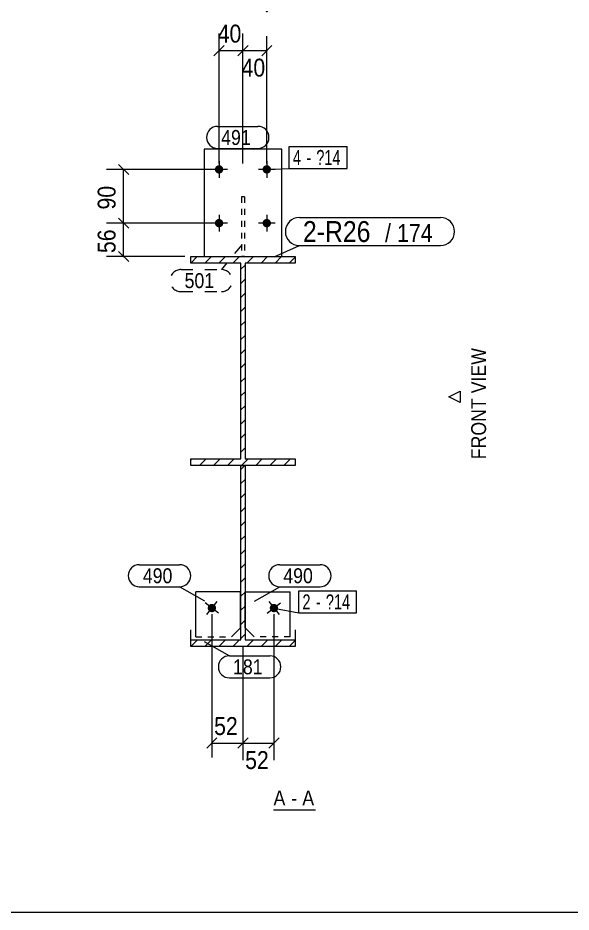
# Model space of a CAD drawing. Header units: millimetres. Extents: x 2 to 825, y 1 to 579.
# Drawn here: x 115.3 to 208, y 5 to 154.8 of the extents above; entities that cross this region are included whole.
import ezdxf

# ---------------------------------------------------------------- set-up
doc = ezdxf.new("R2010")
doc.units = ezdxf.units.MM
for name, pattern in [('XKITLINE00', [0]), ('XKITLINE01', [4, 1, -1, 1, -1]), ('XKITLINE02', [4, 2, -2])]:
    doc.linetypes.add(name, pattern=pattern)
for name, color, linetype, lineweight in [('Bolt', 3, 'Continuous', 0), ('BoltMark', 7, 'Continuous', 0), ('Dimensions', 7, 'Continuous', 0), ('DrawingSheet', 5, 'Continuous', 0), ('OtherObjectType', 7, 'Continuous', 0), ('Part', 2, 'Continuous', 0), ('PartMark', 7, 'Continuous', 0)]:
    doc.layers.add(name, color=color, linetype=linetype, lineweight=lineweight)
doc.styles.add('ARIAL', font='ARIAL.TTF')
doc.styles.add('ARIAL_NARROW', font='ARIALN.TTF')

# ---------------------------------------------------------------- blocks, each defined once
blk = doc.blocks.new('*A4')
at = {"layer": 'Part', "color": 7, "linetype": 'XKITLINE00', "lineweight": 0}
for p, q in [((144.28, 113.72), (145.38, 114.82)), ((146.64, 113.72), (147.74, 114.82)), ((148.99, 113.72), (150.09, 114.82)), ((151.35, 113.72), (152.45, 114.82)), ((153.71, 113.72), (154.81, 114.82)), ((156.07, 113.72), (157.17, 114.82)), ((158.42, 113.72), (159.52, 114.82)), ((160.78, 113.72), (161.78, 114.72)), ((144.28, 113.72), (144.28, 113.72)), ((152.68, 112.69), (153.38, 113.39)), ((152.68, 110.33), (153.38, 111.03)), ((152.68, 107.98), (153.38, 108.68)), ((152.68, 105.62), (153.38, 106.32)), ((152.68, 103.26), (153.38, 103.96)), ((152.68, 100.91), (153.38, 101.61)), ((152.68, 98.55), (153.38, 99.25)), ((152.68, 96.19), (153.38, 96.89)), ((152.68, 93.83), (153.38, 94.53)), ((152.68, 91.48), (153.38, 92.18)), ((152.68, 89.12), (153.38, 89.82)), ((152.68, 86.76), (153.38, 87.46)), ((152.68, 84.4), (153.38, 85.1)), ((152.68, 82.05), (153.38, 82.75)), ((144.28, 80.72), (144.48, 80.92)), ((145.74, 79.82), (146.84, 80.92)), ((148.1, 79.82), (149.2, 80.92)), ((150.45, 79.82), (151.55, 80.92)), ((152.81, 79.82), (153.91, 80.92)), ((155.17, 79.82), (156.27, 80.92)), ((157.53, 79.82), (158.63, 80.92)), ((159.88, 79.82), (160.98, 80.92))]:
    blk.add_line(p, q, dxfattribs=at)
blk = doc.blocks.new('*A5')
at = {"layer": 'Part', "color": 7, "linetype": 'XKITLINE00', "lineweight": 0}
for p, q in [((152.68, 79.13), (153.36, 79.82)), ((152.68, 76.78), (153.38, 77.48)), ((152.68, 74.42), (153.38, 75.12)), ((152.68, 72.06), (153.38, 72.76)), ((152.68, 69.71), (153.38, 70.41)), ((152.68, 67.35), (153.38, 68.05)), ((152.68, 64.99), (153.38, 65.69)), ((152.68, 62.63), (153.38, 63.33)), ((152.68, 60.28), (153.38, 60.98)), ((152.68, 57.92), (153.38, 58.62)), ((152.68, 55.56), (153.38, 56.26)), ((152.68, 53.2), (153.38, 53.9)), ((152.68, 50.85), (153.38, 51.55)), ((144.28, 49.52), (145.39, 50.63)), ((146.64, 49.52), (147.75, 50.63)), ((148.99, 49.52), (150.11, 50.63)), ((151.35, 49.52), (152.47, 50.63)), ((153.71, 49.52), (154.82, 50.63)), ((156.07, 49.52), (157.18, 50.63)), ((158.42, 49.52), (159.54, 50.63)), ((160.78, 49.52), (161.78, 50.52))]:
    blk.add_line(p, q, dxfattribs=at)
blk = doc.blocks.new('*A81')
at = {"layer": 'Bolt'}
blk.add_hatch(color=3, dxfattribs=at).paths.add_polyline_path([(157.83, 56.51), (157.86, 56.53), (157.88, 56.55), (157.92, 56.57), (157.95, 56.58), (157.98, 56.59), (158.01, 56.6), (158.04, 56.61), (158.08, 56.62), (158.11, 56.63), (158.14, 56.63), (158.18, 56.64), (158.21, 56.64), (158.25, 56.64), (158.28, 56.64), (158.32, 56.63), (158.35, 56.63), (158.38, 56.62), (158.42, 56.61), (158.45, 56.6), (158.48, 56.59), (158.51, 56.58), (158.54, 56.56), (158.57, 56.55), (158.6, 56.53), (158.63, 56.51), (158.66, 56.49), (158.69, 56.47), (158.71, 56.45), (158.74, 56.42), (158.76, 56.4), (158.78, 56.37), (158.8, 56.34), (158.82, 56.31), (158.84, 56.28), (158.85, 56.25), (158.87, 56.22), (158.88, 56.19), (158.89, 56.16), (158.9, 56.12), (158.91, 56.09), (158.92, 56.06), (158.92, 56.02), (158.93, 55.99), (158.93, 55.96), (158.93, 55.92), (158.93, 55.89), (158.92, 55.85), (158.92, 55.82), (158.91, 55.78), (158.9, 55.75), (158.89, 55.72), (158.88, 55.69), (158.87, 55.65), (158.85, 55.62), (158.84, 55.59), (158.82, 55.56), (158.8, 55.54), (158.78, 55.51), (158.76, 55.48), (158.73, 55.46), (158.71, 55.43), (158.68, 55.41), (158.66, 55.39), (158.63, 55.37), (158.6, 55.35), (158.57, 55.33), (158.54, 55.31), (158.51, 55.3), (158.48, 55.29), (158.45, 55.27), (158.41, 55.26), (158.38, 55.26), (158.35, 55.25), (158.31, 55.24), (158.28, 55.24), (158.24, 55.24), (158.21, 55.24), (158.18, 55.24), (158.14, 55.24), (158.11, 55.25), (158.07, 55.26), (158.04, 55.27), (158.01, 55.28), (157.98, 55.29), (157.94, 55.3), (157.91, 55.31), (157.88, 55.33), (157.85, 55.35), (157.82, 55.37), (157.8, 55.39), (157.77, 55.41), (157.75, 55.43), (157.72, 55.46), (157.7, 55.48), (157.68, 55.51), (157.66, 55.54), (157.64, 55.57), (157.62, 55.6), (157.6, 55.63), (157.59, 55.66), (157.58, 55.69), (157.56, 55.72), (157.55, 55.75), (157.55, 55.79), (157.54, 55.82), (157.53, 55.85), (157.53, 55.89), (157.53, 55.92), (157.53, 55.96), (157.53, 55.99), (157.53, 56.03), (157.54, 56.06), (157.55, 56.09), (157.55, 56.13), (157.56, 56.16), (157.58, 56.19), (157.59, 56.22), (157.6, 56.26), (157.62, 56.29), (157.64, 56.31), (157.66, 56.34), (157.68, 56.37), (157.7, 56.4), (157.72, 56.42), (157.75, 56.45), (157.77, 56.47), (157.8, 56.49)], flags=17)
at = {"layer": 'Bolt', "color": 3, "linetype": 'XKITLINE00', "lineweight": 0}
for p, q in [((157.37, 57.04), (159.09, 54.83)), ((157.12, 55.08), (159.33, 56.8))]:
    blk.add_line(p, q, dxfattribs=at)
blk = doc.blocks.new('*A82')
at = {"layer": 'Bolt'}
blk.add_hatch(color=3, dxfattribs=at).paths.add_polyline_path([(147.37, 55.41), (147.35, 55.43), (147.32, 55.46), (147.3, 55.48), (147.28, 55.51), (147.26, 55.54), (147.24, 55.56), (147.22, 55.59), (147.2, 55.62), (147.19, 55.65), (147.18, 55.69), (147.16, 55.72), (147.15, 55.75), (147.15, 55.78), (147.14, 55.82), (147.13, 55.85), (147.13, 55.89), (147.13, 55.92), (147.13, 55.96), (147.13, 55.99), (147.13, 56.02), (147.14, 56.06), (147.15, 56.09), (147.15, 56.12), (147.16, 56.16), (147.18, 56.19), (147.19, 56.22), (147.2, 56.25), (147.22, 56.28), (147.24, 56.31), (147.26, 56.34), (147.28, 56.37), (147.3, 56.4), (147.32, 56.42), (147.35, 56.45), (147.37, 56.47), (147.4, 56.49), (147.42, 56.51), (147.45, 56.53), (147.48, 56.55), (147.51, 56.56), (147.54, 56.58), (147.58, 56.59), (147.61, 56.6), (147.64, 56.61), (147.67, 56.62), (147.71, 56.63), (147.74, 56.63), (147.78, 56.64), (147.81, 56.64), (147.84, 56.64), (147.88, 56.64), (147.91, 56.63), (147.95, 56.63), (147.98, 56.62), (148.01, 56.61), (148.05, 56.6), (148.08, 56.59), (148.11, 56.58), (148.14, 56.57), (148.17, 56.55), (148.2, 56.53), (148.23, 56.51), (148.26, 56.49), (148.28, 56.47), (148.31, 56.45), (148.33, 56.42), (148.36, 56.4), (148.38, 56.37), (148.4, 56.34), (148.42, 56.31), (148.44, 56.29), (148.45, 56.26), (148.47, 56.22), (148.48, 56.19), (148.49, 56.16), (148.5, 56.13), (148.51, 56.09), (148.52, 56.06), (148.52, 56.03), (148.53, 55.99), (148.53, 55.96), (148.53, 55.92), (148.53, 55.89), (148.52, 55.85), (148.52, 55.82), (148.51, 55.79), (148.5, 55.75), (148.49, 55.72), (148.48, 55.69), (148.47, 55.66), (148.45, 55.63), (148.44, 55.6), (148.42, 55.57), (148.4, 55.54), (148.38, 55.51), (148.36, 55.48), (148.34, 55.46), (148.31, 55.43), (148.29, 55.41), (148.26, 55.39), (148.23, 55.37), (148.2, 55.35), (148.17, 55.33), (148.14, 55.31), (148.11, 55.3), (148.08, 55.29), (148.05, 55.28), (148.02, 55.27), (147.98, 55.26), (147.95, 55.25), (147.92, 55.24), (147.88, 55.24), (147.85, 55.24), (147.81, 55.24), (147.78, 55.24), (147.74, 55.24), (147.71, 55.25), (147.68, 55.26), (147.64, 55.26), (147.61, 55.27), (147.58, 55.29), (147.55, 55.3), (147.52, 55.31), (147.48, 55.33), (147.46, 55.35), (147.43, 55.37), (147.4, 55.39)], flags=17)
at = {"layer": 'Bolt', "color": 3, "linetype": 'XKITLINE00', "lineweight": 0}
for p, q in [((146.97, 54.83), (148.69, 57.04)), ((148.93, 55.08), (146.72, 56.8))]:
    blk.add_line(p, q, dxfattribs=at)
blk = doc.blocks.new('*A83')
at = {"layer": 'Bolt'}
for points in [[(149.73, 129.39), (149.73, 129.35), (149.72, 129.32), (149.72, 129.28), (149.71, 129.25), (149.7, 129.22), (149.69, 129.19), (149.68, 129.15), (149.66, 129.12), (149.65, 129.09), (149.63, 129.06), (149.61, 129.03), (149.59, 129), (149.57, 128.98), (149.55, 128.95), (149.52, 128.93), (149.5, 128.9), (149.47, 128.88), (149.45, 128.86), (149.42, 128.84), (149.39, 128.82), (149.36, 128.8), (149.33, 128.79), (149.3, 128.77), (149.26, 128.76), (149.23, 128.75), (149.2, 128.74), (149.17, 128.73), (149.13, 128.73), (149.1, 128.72), (149.06, 128.72), (149.03, 128.72), (148.99, 128.72), (148.96, 128.72), (148.93, 128.73), (148.89, 128.73), (148.86, 128.74), (148.83, 128.75), (148.79, 128.76), (148.76, 128.77), (148.73, 128.79), (148.7, 128.8), (148.67, 128.82), (148.64, 128.84), (148.61, 128.86), (148.58, 128.88), (148.56, 128.9), (148.53, 128.93), (148.51, 128.95), (148.49, 128.98), (148.47, 129), (148.45, 129.03), (148.43, 129.06), (148.41, 129.09), (148.4, 129.12), (148.38, 129.15), (148.37, 129.19), (148.36, 129.22), (148.35, 129.25), (148.34, 129.28), (148.34, 129.32), (148.33, 129.35), (148.33, 129.39), (148.33, 129.42), (148.33, 129.46), (148.33, 129.49), (148.34, 129.52), (148.34, 129.56), (148.35, 129.59), (148.36, 129.62), (148.37, 129.66), (148.38, 129.69), (148.4, 129.72), (148.41, 129.75), (148.43, 129.78), (148.45, 129.81), (148.47, 129.84), (148.49, 129.87), (148.51, 129.89), (148.53, 129.92), (148.56, 129.94), (148.58, 129.96), (148.61, 129.98), (148.64, 130), (148.67, 130.02), (148.7, 130.04), (148.73, 130.05), (148.76, 130.07), (148.79, 130.08), (148.83, 130.09), (148.86, 130.1), (148.89, 130.11), (148.93, 130.11), (148.96, 130.12), (148.99, 130.12), (149.03, 130.12), (149.06, 130.12), (149.1, 130.12), (149.13, 130.11), (149.17, 130.11), (149.2, 130.1), (149.23, 130.09), (149.26, 130.08), (149.3, 130.07), (149.33, 130.05), (149.36, 130.04), (149.39, 130.02), (149.42, 130), (149.45, 129.98), (149.47, 129.96), (149.5, 129.94), (149.52, 129.92), (149.55, 129.89), (149.57, 129.87), (149.59, 129.84), (149.61, 129.81), (149.63, 129.78), (149.65, 129.75), (149.66, 129.72), (149.68, 129.69), (149.69, 129.66), (149.7, 129.62), (149.71, 129.59), (149.72, 129.56), (149.72, 129.52), (149.73, 129.49), (149.73, 129.46), (149.73, 129.42)], [(157.73, 129.39), (157.73, 129.35), (157.72, 129.32), (157.72, 129.28), (157.71, 129.25), (157.7, 129.22), (157.69, 129.19), (157.68, 129.15), (157.66, 129.12), (157.65, 129.09), (157.63, 129.06), (157.61, 129.03), (157.59, 129), (157.57, 128.98), (157.55, 128.95), (157.52, 128.93), (157.5, 128.9), (157.47, 128.88), (157.45, 128.86), (157.42, 128.84), (157.39, 128.82), (157.36, 128.8), (157.33, 128.79), (157.3, 128.77), (157.26, 128.76), (157.23, 128.75), (157.2, 128.74), (157.17, 128.73), (157.13, 128.73), (157.1, 128.72), (157.06, 128.72), (157.03, 128.72), (156.99, 128.72), (156.96, 128.72), (156.93, 128.73), (156.89, 128.73), (156.86, 128.74), (156.83, 128.75), (156.79, 128.76), (156.76, 128.77), (156.73, 128.79), (156.7, 128.8), (156.67, 128.82), (156.64, 128.84), (156.61, 128.86), (156.58, 128.88), (156.56, 128.9), (156.53, 128.93), (156.51, 128.95), (156.49, 128.98), (156.47, 129), (156.45, 129.03), (156.43, 129.06), (156.41, 129.09), (156.4, 129.12), (156.38, 129.15), (156.37, 129.19), (156.36, 129.22), (156.35, 129.25), (156.34, 129.28), (156.34, 129.32), (156.33, 129.35), (156.33, 129.39), (156.33, 129.42), (156.33, 129.46), (156.33, 129.49), (156.34, 129.52), (156.34, 129.56), (156.35, 129.59), (156.36, 129.62), (156.37, 129.66), (156.38, 129.69), (156.4, 129.72), (156.41, 129.75), (156.43, 129.78), (156.45, 129.81), (156.47, 129.84), (156.49, 129.87), (156.51, 129.89), (156.53, 129.92), (156.56, 129.94), (156.58, 129.96), (156.61, 129.98), (156.64, 130), (156.67, 130.02), (156.7, 130.04), (156.73, 130.05), (156.76, 130.07), (156.79, 130.08), (156.83, 130.09), (156.86, 130.1), (156.89, 130.11), (156.93, 130.11), (156.96, 130.12), (156.99, 130.12), (157.03, 130.12), (157.06, 130.12), (157.1, 130.12), (157.13, 130.11), (157.17, 130.11), (157.2, 130.1), (157.23, 130.09), (157.26, 130.08), (157.3, 130.07), (157.33, 130.05), (157.36, 130.04), (157.39, 130.02), (157.42, 130), (157.45, 129.98), (157.47, 129.96), (157.5, 129.94), (157.52, 129.92), (157.55, 129.89), (157.57, 129.87), (157.59, 129.84), (157.61, 129.81), (157.63, 129.78), (157.65, 129.75), (157.66, 129.72), (157.68, 129.69), (157.69, 129.66), (157.7, 129.62), (157.71, 129.59), (157.72, 129.56), (157.72, 129.52), (157.73, 129.49), (157.73, 129.46), (157.73, 129.42)], [(149.73, 120.39), (149.73, 120.35), (149.72, 120.32), (149.72, 120.28), (149.71, 120.25), (149.7, 120.22), (149.69, 120.19), (149.68, 120.15), (149.66, 120.12), (149.65, 120.09), (149.63, 120.06), (149.61, 120.03), (149.59, 120), (149.57, 119.98), (149.55, 119.95), (149.52, 119.93), (149.5, 119.9), (149.47, 119.88), (149.45, 119.86), (149.42, 119.84), (149.39, 119.82), (149.36, 119.8), (149.33, 119.79), (149.3, 119.77), (149.26, 119.76), (149.23, 119.75), (149.2, 119.74), (149.17, 119.73), (149.13, 119.73), (149.1, 119.72), (149.06, 119.72), (149.03, 119.72), (148.99, 119.72), (148.96, 119.72), (148.93, 119.73), (148.89, 119.73), (148.86, 119.74), (148.83, 119.75), (148.79, 119.76), (148.76, 119.77), (148.73, 119.79), (148.7, 119.8), (148.67, 119.82), (148.64, 119.84), (148.61, 119.86), (148.58, 119.88), (148.56, 119.9), (148.53, 119.93), (148.51, 119.95), (148.49, 119.98), (148.47, 120), (148.45, 120.03), (148.43, 120.06), (148.41, 120.09), (148.4, 120.12), (148.38, 120.15), (148.37, 120.19), (148.36, 120.22), (148.35, 120.25), (148.34, 120.28), (148.34, 120.32), (148.33, 120.35), (148.33, 120.39), (148.33, 120.42), (148.33, 120.46), (148.33, 120.49), (148.34, 120.52), (148.34, 120.56), (148.35, 120.59), (148.36, 120.62), (148.37, 120.66), (148.38, 120.69), (148.4, 120.72), (148.41, 120.75), (148.43, 120.78), (148.45, 120.81), (148.47, 120.84), (148.49, 120.87), (148.51, 120.89), (148.53, 120.92), (148.56, 120.94), (148.58, 120.96), (148.61, 120.98), (148.64, 121), (148.67, 121.02), (148.7, 121.04), (148.73, 121.05), (148.76, 121.07), (148.79, 121.08), (148.83, 121.09), (148.86, 121.1), (148.89, 121.11), (148.93, 121.11), (148.96, 121.12), (148.99, 121.12), (149.03, 121.12), (149.06, 121.12), (149.1, 121.12), (149.13, 121.11), (149.17, 121.11), (149.2, 121.1), (149.23, 121.09), (149.26, 121.08), (149.3, 121.07), (149.33, 121.05), (149.36, 121.04), (149.39, 121.02), (149.42, 121), (149.45, 120.98), (149.47, 120.96), (149.5, 120.94), (149.52, 120.92), (149.55, 120.89), (149.57, 120.87), (149.59, 120.84), (149.61, 120.81), (149.63, 120.78), (149.65, 120.75), (149.66, 120.72), (149.68, 120.69), (149.69, 120.66), (149.7, 120.62), (149.71, 120.59), (149.72, 120.56), (149.72, 120.52), (149.73, 120.49), (149.73, 120.46), (149.73, 120.42)], [(157.73, 120.39), (157.73, 120.35), (157.72, 120.32), (157.72, 120.28), (157.71, 120.25), (157.7, 120.22), (157.69, 120.19), (157.68, 120.15), (157.66, 120.12), (157.65, 120.09), (157.63, 120.06), (157.61, 120.03), (157.59, 120), (157.57, 119.98), (157.55, 119.95), (157.52, 119.93), (157.5, 119.9), (157.47, 119.88), (157.45, 119.86), (157.42, 119.84), (157.39, 119.82), (157.36, 119.8), (157.33, 119.79), (157.3, 119.77), (157.26, 119.76), (157.23, 119.75), (157.2, 119.74), (157.17, 119.73), (157.13, 119.73), (157.1, 119.72), (157.06, 119.72), (157.03, 119.72), (156.99, 119.72), (156.96, 119.72), (156.93, 119.73), (156.89, 119.73), (156.86, 119.74), (156.83, 119.75), (156.79, 119.76), (156.76, 119.77), (156.73, 119.79), (156.7, 119.8), (156.67, 119.82), (156.64, 119.84), (156.61, 119.86), (156.58, 119.88), (156.56, 119.9), (156.53, 119.93), (156.51, 119.95), (156.49, 119.98), (156.47, 120), (156.45, 120.03), (156.43, 120.06), (156.41, 120.09), (156.4, 120.12), (156.38, 120.15), (156.37, 120.19), (156.36, 120.22), (156.35, 120.25), (156.34, 120.28), (156.34, 120.32), (156.33, 120.35), (156.33, 120.39), (156.33, 120.42), (156.33, 120.46), (156.33, 120.49), (156.34, 120.52), (156.34, 120.56), (156.35, 120.59), (156.36, 120.62), (156.37, 120.66), (156.38, 120.69), (156.4, 120.72), (156.41, 120.75), (156.43, 120.78), (156.45, 120.81), (156.47, 120.84), (156.49, 120.87), (156.51, 120.89), (156.53, 120.92), (156.56, 120.94), (156.58, 120.96), (156.61, 120.98), (156.64, 121), (156.67, 121.02), (156.7, 121.04), (156.73, 121.05), (156.76, 121.07), (156.79, 121.08), (156.83, 121.09), (156.86, 121.1), (156.89, 121.11), (156.93, 121.11), (156.96, 121.12), (156.99, 121.12), (157.03, 121.12), (157.06, 121.12), (157.1, 121.12), (157.13, 121.11), (157.17, 121.11), (157.2, 121.1), (157.23, 121.09), (157.26, 121.08), (157.3, 121.07), (157.33, 121.05), (157.36, 121.04), (157.39, 121.02), (157.42, 121), (157.45, 120.98), (157.47, 120.96), (157.5, 120.94), (157.52, 120.92), (157.55, 120.89), (157.57, 120.87), (157.59, 120.84), (157.61, 120.81), (157.63, 120.78), (157.65, 120.75), (157.66, 120.72), (157.68, 120.69), (157.69, 120.66), (157.7, 120.62), (157.71, 120.59), (157.72, 120.56), (157.72, 120.52), (157.73, 120.49), (157.73, 120.46), (157.73, 120.42)]]:
    blk.add_hatch(color=3, dxfattribs=at).paths.add_polyline_path(points, flags=17)
at = {"layer": 'Bolt', "color": 3, "linetype": 'XKITLINE00', "lineweight": 0}
for p, q in [((149.03, 130.82), (149.03, 128.02)), ((157.03, 130.82), (157.03, 128.02)), ((150.43, 129.42), (147.63, 129.42)), ((158.43, 129.42), (155.63, 129.42)), ((149.03, 121.82), (149.03, 119.02)), ((157.03, 121.82), (157.03, 119.02)), ((150.43, 120.42), (147.63, 120.42)), ((158.43, 120.42), (155.63, 120.42))]:
    blk.add_line(p, q, dxfattribs=at)
blk = doc.blocks.new('*A84')
at = {"layer": 'Part', "color": 2, "linetype": 'XKITLINE00', "lineweight": 0}
for p, q in [((144.28, 113.72), (144.28, 114.82)), ((144.28, 114.82), (161.78, 114.82)), ((161.78, 114.82), (161.78, 113.72)), ((152.68, 113.72), (144.28, 113.72)), ((152.68, 80.92), (152.68, 113.72)), ((161.78, 113.72), (153.38, 113.72)), ((153.38, 113.72), (153.38, 80.92)), ((144.28, 79.82), (144.28, 80.92)), ((144.28, 80.92), (152.68, 80.92)), ((153.38, 80.92), (161.78, 80.92)), ((161.78, 80.92), (161.78, 79.82)), ((161.78, 79.82), (144.28, 79.82))]:
    blk.add_line(p, q, dxfattribs=at)
blk = doc.blocks.new('*A85')
at = {"layer": 'Part', "color": 2, "linetype": 'XKITLINE00', "lineweight": 0}
for p, q in [((153.43, 52.64), (153.43, 58.64)), ((153.43, 58.64), (160.93, 58.64)), ((160.93, 51.47), (160.93, 58.64)), ((154.59, 51.47), (153.43, 52.64))]:
    blk.add_line(p, q, dxfattribs=at)
at = {"layer": 'Part', "color": 7, "linetype": 'XKITLINE01', "lineweight": 0}
for p, q in [((154.93, 51.14), (154.59, 51.47)), ((160.93, 51.14), (154.93, 51.14)), ((160.93, 51.14), (160.93, 51.47))]:
    blk.add_line(p, q, dxfattribs=at)
blk = doc.blocks.new('*A86')
at = {"layer": 'Part', "color": 2, "linetype": 'XKITLINE00', "lineweight": 0}
for p, q in [((152.63, 58.64), (145.13, 58.64)), ((145.13, 51.47), (145.13, 58.64)), ((152.63, 52.64), (152.63, 58.64)), ((151.46, 51.47), (152.63, 52.64))]:
    blk.add_line(p, q, dxfattribs=at)
at = {"layer": 'Part', "color": 7, "linetype": 'XKITLINE01', "lineweight": 0}
for p, q in [((145.13, 51.14), (145.13, 51.47)), ((145.13, 51.14), (151.13, 51.14)), ((151.13, 51.14), (151.46, 51.47))]:
    blk.add_line(p, q, dxfattribs=at)
blk = doc.blocks.new('*A87')
at = {"layer": 'Part', "color": 7, "linetype": 'XKITLINE01', "lineweight": 0}
for p, q in [((153.28, 124.82), (152.78, 124.82)), ((152.78, 124.82), (152.78, 114.82)), ((153.28, 124.82), (153.28, 114.82)), ((153.28, 114.82), (152.78, 114.82))]:
    blk.add_line(p, q, dxfattribs=at)
blk = doc.blocks.new('*A88')
at = {"layer": 'Part', "color": 2, "linetype": 'XKITLINE00', "lineweight": 0}
for p, q in [((159.53, 132.82), (146.53, 132.82)), ((146.53, 132.82), (146.53, 114.82)), ((159.53, 114.82), (159.53, 132.82))]:
    blk.add_line(p, q, dxfattribs=at)
at = {"layer": 'Part', "color": 7, "linetype": 'XKITLINE01', "lineweight": 0}
blk.add_line((146.53, 114.82), (159.53, 114.82), dxfattribs=at)
blk = doc.blocks.new('*A89')
at = {"layer": 'Part', "color": 2, "linetype": 'XKITLINE00', "lineweight": 0}
for p, q in [((152.68, 50.63), (152.68, 79.82)), ((152.68, 79.82), (153.38, 79.82)), ((153.38, 79.82), (153.38, 79.82)), ((153.38, 79.82), (153.38, 50.63)), ((144.28, 49.52), (144.28, 52.31)), ((161.78, 52.31), (161.78, 49.52)), ((144.28, 50.63), (152.68, 50.63)), ((161.78, 49.52), (144.28, 49.52)), ((153.38, 50.63), (161.78, 50.63))]:
    blk.add_line(p, q, dxfattribs=at)
blk = doc.blocks.new('*A90')
at = {"layer": 'DrawingSheet', "color": 5, "linetype": 'XKITLINE00', "lineweight": 0}
blk.add_line((5, 5), (825, 5), dxfattribs=at)
blk = doc.blocks.new('*A198')
at = {"layer": 'Dimensions', "color": 7, "linetype": 'XKITLINE00', "lineweight": 0}
for p, q in [((148.03, 120.42), (130.18, 120.42)), ((132.18, 121.27), (133.88, 119.57)), ((133.03, 114.82), (133.03, 120.42)), ((132.18, 115.67), (133.88, 113.97)), ((143.28, 114.82), (130.18, 114.82))]:
    blk.add_line(p, q, dxfattribs=at)
at = {"layer": 'Dimensions', "color": 3}
for p in [(133.03, 120.42), (133.03, 114.82)]:
    blk.add_point(p, dxfattribs=at)
at = {"layer": 'Dimensions', "color": 3, "style": 'ARIAL', "width": 0.85}
blk.add_text('56', height=3, rotation=90.0002, dxfattribs=at).set_placement((131.68, 115.4))
blk = doc.blocks.new('*A199')
at = {"layer": 'Dimensions', "color": 7, "linetype": 'XKITLINE00', "lineweight": 0}
for p, q in [((148.03, 129.42), (130.18, 129.42)), ((132.18, 130.27), (133.88, 128.57)), ((133.03, 120.42), (133.03, 129.42)), ((148.03, 120.42), (130.18, 120.42)), ((132.18, 121.27), (133.88, 119.57))]:
    blk.add_line(p, q, dxfattribs=at)
at = {"layer": 'Dimensions', "color": 3}
for p in [(133.03, 129.42), (133.03, 120.42)]:
    blk.add_point(p, dxfattribs=at)
at = {"layer": 'Dimensions', "color": 3, "style": 'ARIAL', "width": 0.85}
blk.add_text('90', height=3, rotation=90.0002, dxfattribs=at).set_placement((131.68, 122.7))
blk = doc.blocks.new('*A200')
at = {"layer": 'Dimensions', "color": 7, "linetype": 'XKITLINE00', "lineweight": 0}
for p, q in [((147.83, 54.94), (147.83, 30.92)), ((153.03, 49.36), (153.03, 30.92)), ((148.68, 34.17), (146.98, 32.47)), ((147.83, 33.32), (153.03, 33.32)), ((153.88, 34.17), (152.18, 32.47))]:
    blk.add_line(p, q, dxfattribs=at)
at = {"layer": 'Dimensions', "color": 3}
for p in [(147.83, 33.32), (153.03, 33.32)]:
    blk.add_point(p, dxfattribs=at)
at = {"layer": 'Dimensions', "color": 3, "style": 'ARIAL', "width": 0.85}
blk.add_text('52', height=3, dxfattribs=at).set_placement((148.2, 34.67))
blk = doc.blocks.new('*A201')
at = {"layer": 'Dimensions', "color": 7, "linetype": 'XKITLINE00', "lineweight": 0}
for p, q in [((158.23, 54.94), (158.23, 30.47)), ((153.03, 49.36), (153.03, 30.47)), ((153.88, 34.17), (152.18, 32.47)), ((153.03, 33.32), (158.23, 33.32)), ((159.08, 34.17), (157.38, 32.47))]:
    blk.add_line(p, q, dxfattribs=at)
at = {"layer": 'Dimensions', "color": 3}
for p in [(153.03, 33.32), (158.23, 33.32)]:
    blk.add_point(p, dxfattribs=at)
at = {"layer": 'Dimensions', "color": 3, "style": 'ARIAL', "width": 0.85}
blk.add_text('52', height=3, dxfattribs=at).set_placement((153.4, 28.97))
blk = doc.blocks.new('*A202')
at = {"layer": 'Dimensions', "color": 7, "linetype": 'XKITLINE00', "lineweight": 0}
for p, q in [((149.03, 130.42), (149.03, 152.17)), ((153.03, 130.42), (153.03, 152.17)), ((149.88, 150.17), (148.18, 148.47)), ((153.88, 150.17), (152.18, 148.47)), ((149.03, 149.32), (153.03, 149.32))]:
    blk.add_line(p, q, dxfattribs=at)
at = {"layer": 'Dimensions', "color": 3}
for p in [(149.03, 149.32), (153.03, 149.32)]:
    blk.add_point(p, dxfattribs=at)
at = {"layer": 'Dimensions', "color": 3, "style": 'ARIAL', "width": 0.85}
blk.add_text('40', height=3, dxfattribs=at).set_placement((148.8, 150.67))
blk = doc.blocks.new('*A203')
at = {"layer": 'Dimensions', "color": 7, "linetype": 'XKITLINE00', "lineweight": 0}
for p, q in [((153.03, 130.42), (153.03, 151.72)), ((157.03, 130.42), (157.03, 151.72)), ((153.88, 150.17), (152.18, 148.47)), ((157.88, 150.17), (156.18, 148.47)), ((153.03, 149.32), (157.03, 149.32))]:
    blk.add_line(p, q, dxfattribs=at)
at = {"layer": 'Dimensions', "color": 3}
for p in [(153.03, 149.32), (157.03, 149.32)]:
    blk.add_point(p, dxfattribs=at)
at = {"layer": 'Dimensions', "color": 3, "style": 'ARIAL', "width": 0.85}
blk.add_text('40', height=3, dxfattribs=at).set_placement((152.8, 144.97))
blk = doc.blocks.new('*A204')
at = {"layer": 'BoltMark', "color": 7, "linetype": 'XKITLINE00', "lineweight": 0}
for p, q in [((162.4, 58.82), (172.09, 58.82)), ((162.4, 55.12), (162.4, 58.82)), ((172.09, 55.12), (172.09, 58.82)), ((158.23, 55.94), (162.4, 55.12)), ((162.4, 55.12), (172.09, 55.12))]:
    blk.add_line(p, q, dxfattribs=at)
at = {"layer": 'BoltMark', "color": 3, "style": 'ARIAL_NARROW', "width": 0.85}
for s, p in [('2', (163, 55.72)), ('?14', (166.93, 55.72)), ('-', (165.27, 55.72))]:
    blk.add_text(s, height=2.5, dxfattribs=at).set_placement(p)
blk = doc.blocks.new('*A205')
at = {"layer": 'BoltMark', "color": 7, "linetype": 'XKITLINE00', "lineweight": 0}
for p, q in [((160.8, 133.27), (170.49, 133.27)), ((160.8, 129.57), (160.8, 133.27)), ((170.49, 129.57), (170.49, 133.27)), ((157.03, 129.42), (160.8, 129.57)), ((160.8, 129.57), (170.49, 129.57))]:
    blk.add_line(p, q, dxfattribs=at)
at = {"layer": 'BoltMark', "color": 3, "style": 'ARIAL_NARROW', "width": 0.85}
for s, p in [('4', (161.4, 130.17)), ('?14', (165.33, 130.17)), ('-', (163.67, 130.17))]:
    blk.add_text(s, height=2.5, dxfattribs=at).set_placement(p)
blk = doc.blocks.new('*A206')
at = {"layer": 'PartMark', "color": 7, "linetype": 'XKITLINE00', "lineweight": 0}
for p, q in [((135.65, 63.2), (142.42, 63.2)), ((135.65, 59.5), (142.42, 59.5)), ((146.66, 57.11), (142.42, 59.5))]:
    blk.add_line(p, q, dxfattribs=at)
for centre, start, end in [((135.65, 61.35), 90, 270), ((142.42, 61.35), 270, 90)]:
    blk.add_arc(centre, 1.85, start, end, dxfattribs=at)
at = {"layer": 'PartMark', "color": 3, "style": 'ARIAL', "width": 0.85}
blk.add_text('490', height=2.5, dxfattribs=at).set_placement((136.25, 60.1))
blk = doc.blocks.new('*A207')
at = {"layer": 'PartMark', "color": 7, "linetype": 'XKITLINE02', "lineweight": 0}
for p, q in [((152.91, 116.85), (149.41, 112.64)), ((142.65, 112.64), (149.41, 112.64)), ((142.65, 108.94), (149.41, 108.94))]:
    blk.add_line(p, q, dxfattribs=at)
for centre, start, end in [((142.65, 110.79), 90, 270), ((149.41, 110.79), 270, 90)]:
    blk.add_arc(centre, 1.85, start, end, dxfattribs=at)
at = {"layer": 'PartMark', "color": 3, "style": 'ARIAL', "width": 0.85}
blk.add_text('501', height=2.5, dxfattribs=at).set_placement((143.25, 109.54))
blk = doc.blocks.new('*A208')
at = {"layer": 'PartMark', "color": 7, "linetype": 'XKITLINE00', "lineweight": 0}
for p, q in [((148.78, 136.62), (155.54, 136.62)), ((148.78, 132.92), (155.54, 132.92))]:
    blk.add_line(p, q, dxfattribs=at)
for centre, start, end in [((148.78, 134.77), 90, 270), ((155.54, 134.77), 270, 90)]:
    blk.add_arc(centre, 1.85, start, end, dxfattribs=at)
at = {"layer": 'PartMark', "color": 3, "style": 'ARIAL', "width": 0.85}
blk.add_text('491', height=2.5, dxfattribs=at).set_placement((149.38, 133.52))
blk = doc.blocks.new('*A209')
at = {"layer": 'PartMark', "color": 7, "linetype": 'XKITLINE00', "lineweight": 0}
for p, q in [((146.53, 50.33), (150.77, 47.94)), ((150.77, 47.94), (157.54, 47.94)), ((150.77, 44.24), (157.54, 44.24))]:
    blk.add_line(p, q, dxfattribs=at)
for centre, start, end in [((150.77, 46.09), 90, 270), ((157.54, 46.09), 270, 90)]:
    blk.add_arc(centre, 1.85, start, end, dxfattribs=at)
at = {"layer": 'PartMark', "color": 3, "style": 'ARIAL', "width": 0.85}
blk.add_text('181', height=2.5, dxfattribs=at).set_placement((151.37, 44.84))
blk = doc.blocks.new('*A210')
at = {"layer": 'PartMark', "color": 7, "linetype": 'XKITLINE00', "lineweight": 0}
for p, q in [((162.49, 121.36), (186.14, 121.36)), ((158.25, 114.77), (162.49, 116.66)), ((162.49, 116.66), (186.14, 116.66))]:
    blk.add_line(p, q, dxfattribs=at)
for centre, start, end in [((162.49, 119.01), 90, 270), ((186.14, 119.01), 270, 90)]:
    blk.add_arc(centre, 2.35, start, end, dxfattribs=at)
at = {"layer": 'PartMark', "color": 1, "style": 'ARIAL', "width": 0.85}
blk.add_text('2-R26', height=3.5, dxfattribs=at).set_placement((163.09, 117.26))
at = {"layer": 'PartMark', "color": 3, "style": 'ARIAL', "width": 0.85}
for s, p in [('/', (176.85, 117.26)), ('174', (178.87, 117.26))]:
    blk.add_text(s, height=3, dxfattribs=at).set_placement(p)
blk = doc.blocks.new('*A211')
at = {"layer": 'PartMark', "color": 7, "linetype": 'XKITLINE00', "lineweight": 0}
for p, q in [((159.2, 63.2), (165.96, 63.2)), ((154.96, 57.11), (159.2, 59.5)), ((159.2, 59.5), (165.96, 59.5))]:
    blk.add_line(p, q, dxfattribs=at)
for centre, start, end in [((159.2, 61.35), 90, 270), ((165.96, 61.35), 270, 90)]:
    blk.add_arc(centre, 1.85, start, end, dxfattribs=at)
at = {"layer": 'PartMark', "color": 3, "style": 'ARIAL', "width": 0.85}
blk.add_text('490', height=2.5, dxfattribs=at).set_placement((159.8, 60.1))
blk = doc.blocks.new('*A212')
at = {"layer": 'OtherObjectType', "color": 7, "linetype": 'XKITLINE00', "lineweight": 0}
for p, q in [((157.06, 155.77), (156.12, 157.65)), ((156.12, 157.65), (158, 157.65)), ((158, 157.65), (157.06, 155.77)), ((157.06, 155.77), (157.06, 155.77)), ((187.54, 91.32), (189.42, 92.26)), ((189.42, 92.26), (189.42, 90.38)), ((189.42, 90.38), (187.54, 91.32)), ((187.54, 91.32), (187.54, 91.32)), ((158.16, 22.12), (165.21, 22.12))]:
    blk.add_line(p, q, dxfattribs=at)
at = {"layer": 'OtherObjectType', "color": 7, "style": 'ARIAL', "width": 0.85}
for s, p in [('TOP VIEW', (148.91, 159.52)), ('A', (158.16, 22.87)), ('-', (161.13, 22.87)), ('A', (162.99, 22.87))]:
    blk.add_text(s, height=2.5, dxfattribs=at).set_placement(p)
blk.add_text('FRONT VIEW', height=2.5, rotation=90, dxfattribs=at).set_placement((193.79, 80.86))

msp = doc.modelspace()

# ---------------------------------------------------------------- block references
at = {"lineweight": 0}
for name in ['*A90', '*A202', '*A203', '*A208', '*A88', '*A205', '*A83', '*A199', '*A87', '*A210', '*A198', '*A207', '*A4', '*A84', '*A5', '*A89', '*A206', '*A211', '*A86', '*A85', '*A204', '*A82', '*A81', '*A200', '*A201', '*A209']:
    msp.add_blockref(name, (0, 0), dxfattribs=at)
at = {"layer": 'OtherObjectType', "lineweight": 0}
msp.add_blockref('*A212', (0, 0), dxfattribs=at)

doc.saveas('drawing.dxf')
